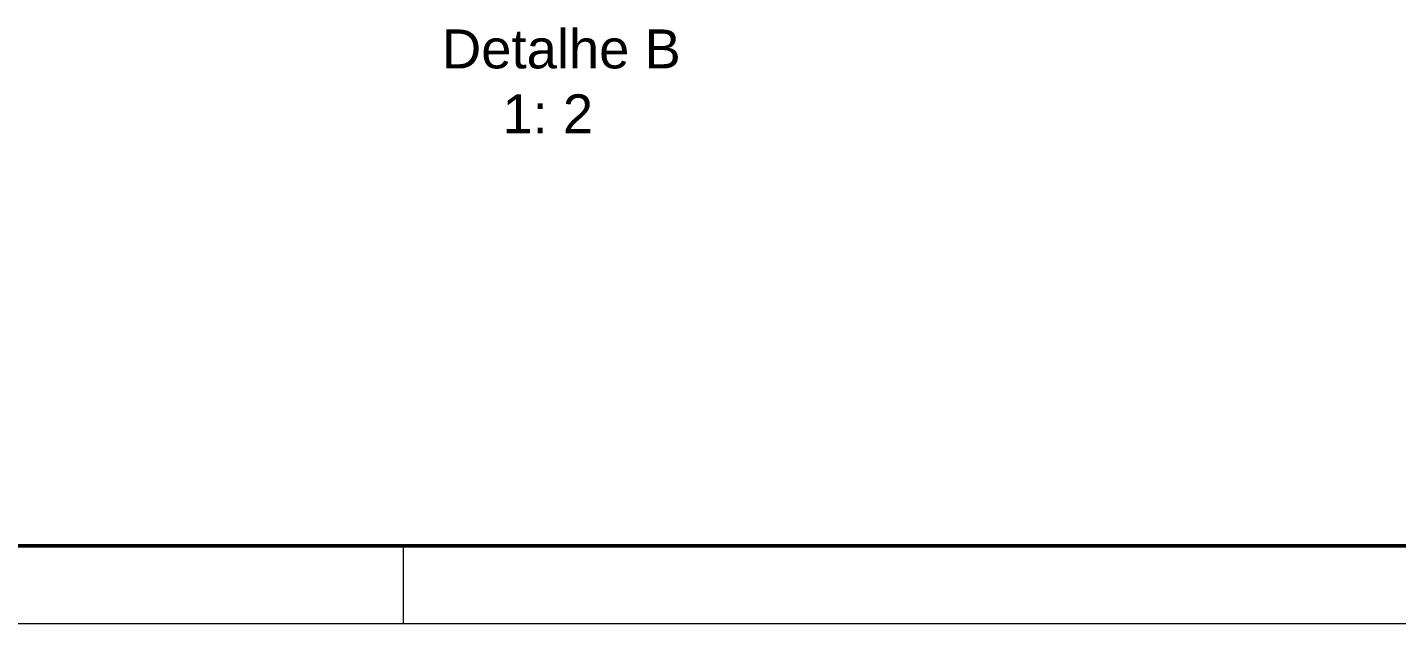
# Model space of a CAD drawing. Header units: millimetres. Extents: x 29178 to 37588, y 1365 to 7305.
# Drawn here: x 32100 to 33858, y 1365 to 2130 of the extents above; entities that cross this region are included whole.
import ezdxf

# ---------------------------------------------------------------- set-up
doc = ezdxf.new("R2010")
doc.units = ezdxf.units.MM
doc.linetypes.add('CENTER2', pattern=[28.575, 19.05, -3.175, 3.175, -3.175])
for name, color, linetype, lineweight in [('CENTRO', 1, 'CENTER2', 15), ('FORMATO-FINA', 8, 'Continuous', 20), ('FORMATO-GROSSA', 5, 'Continuous', 50)]:
    doc.layers.add(name, color=color, linetype=linetype, lineweight=lineweight)
doc.styles.get("Standard").update_dxf_attribs({"font": 'arial.ttf'})

# ---------------------------------------------------------------- blocks, each defined once
blk = doc.blocks.new('fatec_A1')
at = {"layer": 'FORMATO-FINA'}
for p, q in [((340.5, 0), (340.5, 10)), ((0, 0), (841, 0))]:
    blk.add_line(p, q, dxfattribs=at)
at = {"layer": 'FORMATO-GROSSA'}
blk.add_line((25, 10), (831, 10), dxfattribs=at)

msp = doc.modelspace()

# ---------------------------------------------------------------- block references
at = {"layer": 'CENTRO', "xscale": 10, "yscale": 10, "zscale": 10}
msp.add_blockref('fatec_A1', (29177.8, 1365.1), dxfattribs=at)

# ---------------------------------------------------------------- texts
at = {"insert": (32632.3, 2127.8), "char_height": 50, "attachment_point": 1}
msp.add_mtext_dynamic_manual_height_columns('{\\C2;Detalhe B\\P    1: 2}', width=818.473, gutter_width=12.5, heights=[0], dxfattribs=at)

doc.saveas('drawing.dxf')
